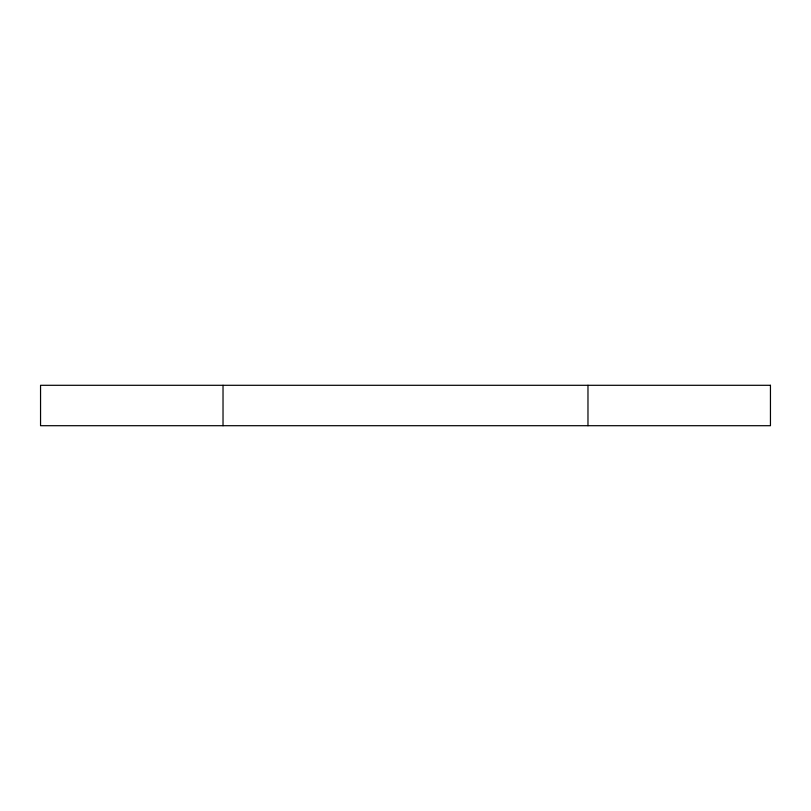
<?xml version="1.0" encoding="UTF-8"?>
<svg xmlns="http://www.w3.org/2000/svg" width="811" height="811" viewBox="0 0 811 811"><rect width="100%" height="100%" fill="white"/><g stroke="black" fill="none" stroke-linecap="round" stroke-linejoin="round"><path stroke-width="1.22" d="M587.975 385.296L587.975 425.704M223.025 385.296L223.025 425.704M770.45 385.296L40.55 385.296L40.55 425.704L770.45 425.704L770.45 385.296"/></g></svg>
